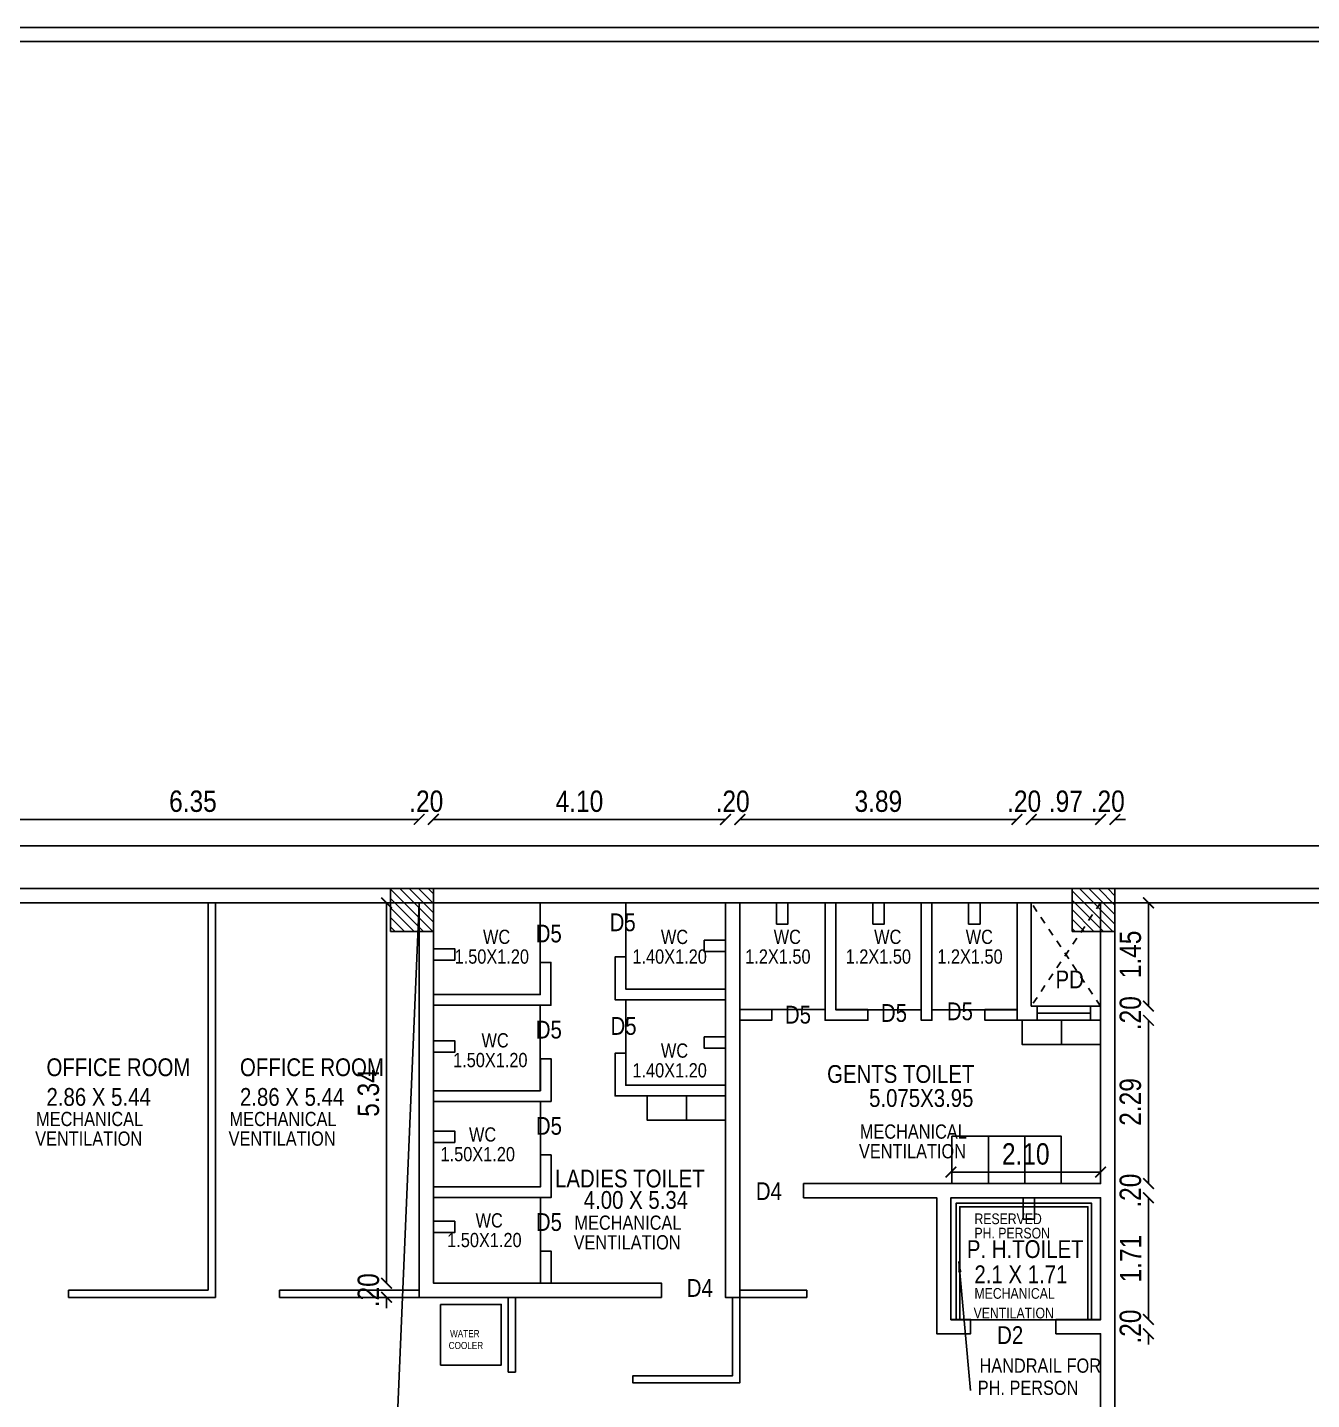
# Model space of a CAD drawing. Header units: metres. Extents: x 385023 to 385532, y 1408468 to 1408621.
# Drawn here: x 385360.73 to 385378.76, y 1408601.59 to 1408620.85 of the extents above; entities that cross this region are included whole.
import ezdxf
from ezdxf.enums import TextEntityAlignment as Align

# ---------------------------------------------------------------- set-up
doc = ezdxf.new("R2010")
doc.units = ezdxf.units.M
doc.header["$MEASUREMENT"] = 0
doc.linetypes.add('DASHED', pattern=[0.75, 0.5, -0.25])
for name, color, linetype in [('BLK_1_FLR_1_AC_ROOM_1', 7, 'Continuous'), ('BLK_1_FLR_1_AC_ROOM_2', 7, 'Continuous'), ('BLK_1_FLR_1_BLT_UP_AREA', 7, 'Continuous'), ('BLK_1_FLR_1_BLT_UP_AREA_DEDUCT', 7, 'Continuous'), ('BLK_1_FLR_1_CARPET_AREA', 7, 'Continuous'), ('S-COLUMN', 6, 'Continuous'), ('S-COLUMN HATCH', 8, 'Continuous')]:
    doc.layers.add(name, color=color, linetype=linetype)
for name, color, linetype, lineweight in [('BLK_1_FLR_1_DRINKING_WATER', 7, 'Continuous', 25), ('BLK_1_FLR_1_ROOF_AREA', 7, 'Continuous', 25), ('BLK_1_FLR_1_SP_WC', 7, 'Continuous', 25), ('BLK_1_FLR_1_URINAL', 7, 'Continuous', 25), ('BLK_1_FLR_1_WASH', 7, 'Continuous', 25), ('BLK_1_FLR_1_WATER_CLOSET', 7, 'Continuous', 25), ('MEP INPUT', 3, 'Continuous', 0)]:
    doc.layers.add(name, color=color, linetype=linetype, lineweight=lineweight)
doc.styles.add('CEN-GOT', font='ARIALN.TTF')
doc.styles.add('RIA-AP', font='ARIALN.TTF')
doc.dimstyles.new('RIA-AP', dxfattribs={"dimtxt": 0.3, "dimasz": 0.15, "dimexe": 0, "dimexo": 1, "dimgap": 0.1, "dimtad": 1, "dimzin": 4, "dimdsep": 46, "dimtxsty": 'RIA-AP', "dimblk": 'ARCHTICK', "dimcen": 0.09, "dimse1": 1, "dimse2": 1, "dimclrd": 8, "dimclre": 8, "dimclrt": 4, "dimazin": 0, "dimtfac": 1, "dimtix": 1, "dimtofl": 0, "dimtmove": 2, "dimatfit": 3, "dimfxl": 0, "dimtolj": 1, "dimtzin": 0, "dimarcsym": 0})
pattern_1 = [(135, (375052.11474, 1409514.67969), (-0.06629126074, -0.06629126074), [])]

# ---------------------------------------------------------------- blocks, each defined once
blk = doc.blocks.new('grid')
at = {"layer": 'S-COLUMN HATCH'}
h = blk.add_hatch(dxfattribs=at)
h.set_pattern_fill('ANSI31', color=256, scale=0.75, angle=90, style=0)
h.set_pattern_definition(pattern_1)
h.paths.add_polyline_path([(391804.473, 1408578.053), (391804.473, 1408577.453), (391805.073, 1408577.453), (391805.073, 1408578.053)])
h = blk.add_hatch(dxfattribs=at)
h.set_pattern_fill('ANSI31', color=256, scale=0.75, angle=90, style=0)
h.set_pattern_definition(pattern_1)
h.paths.add_polyline_path([(391814.043, 1408578.053), (391814.043, 1408577.453), (391814.643, 1408577.453), (391814.643, 1408578.053)])
at = {"layer": 'S-COLUMN', "ltscale": 5, "elevation": -63.957}
for points in [[(391804.473, 1408578.053), (391805.073, 1408578.053), (391805.073, 1408577.453), (391804.473, 1408577.453)], [(391814.043, 1408578.053), (391814.643, 1408578.053), (391814.643, 1408577.453), (391814.043, 1408577.453)]]:
    blk.add_lwpolyline(points, close=True, dxfattribs=at)
blk = doc.blocks.new('A$C6B3522BB')
at = {"layer": 'MEP INPUT', "color": 2, "lineweight": 0}
blk.add_lwpolyline([(-0.01, 0.2), (-0.01, 0), (-0.76, 0), (-0.76, 0.2)], close=True, dxfattribs=at)
at = {"layer": 'MEP INPUT', "lineweight": 0, "const_width": 0.02}
blk.add_lwpolyline([(-0.01, 0.1), (-0.76, 0.1)], dxfattribs=at)
blk = doc.blocks.new('_ArchTick')
at = {"color": 0, "linetype": 'ByBlock', "const_width": 0.15}
blk.add_lwpolyline([(-0.5, -0.5), (0.5, 0.5)], dxfattribs=at)
blk = doc.blocks.new('*D271')
at = {"color": 8, "lineweight": -2}
blk.add_line((385359.878, 1408609.734), (385366.229, 1408609.734), dxfattribs=at)
at = {"layer": 'Defpoints', "color": 0}
for p in [(385366.229, 1408609.734), (385359.878, 1408608.562), (385366.229, 1408608.562)]:
    blk.add_point(p, dxfattribs=at)
at = {"color": 8, "lineweight": -2, "xscale": 0.15, "yscale": 0.15, "zscale": 0.15, "rotation": 180}
blk.add_blockref('_ArchTick', (385359.878, 1408609.734), dxfattribs=at)
at = {"color": 8, "lineweight": -2, "xscale": 0.15, "yscale": 0.15, "zscale": 0.15}
blk.add_blockref('_ArchTick', (385366.229, 1408609.734), dxfattribs=at)
at = {"color": 4, "insert": (385363.053, 1408609.987), "char_height": 0.3, "attachment_point": 5, "style": 'RIA-AP'}
blk.add_mtext('\\A1;6.35', dxfattribs=at)
blk = doc.blocks.new('*D272')
at = {"color": 8, "lineweight": -2}
for p, q in [((385366.229, 1408609.734), (385366.079, 1408609.734)), ((385366.429, 1408609.734), (385366.579, 1408609.734))]:
    blk.add_line(p, q, dxfattribs=at)
at = {"layer": 'Defpoints', "color": 0}
for p in [(385366.429, 1408609.734), (385366.229, 1408608.562), (385366.429, 1408608.562)]:
    blk.add_point(p, dxfattribs=at)
at = {"color": 8, "lineweight": -2, "xscale": 0.15, "yscale": 0.15, "zscale": 0.15}
blk.add_blockref('_ArchTick', (385366.229, 1408609.734), dxfattribs=at)
at = {"color": 8, "lineweight": -2, "xscale": 0.15, "yscale": 0.15, "zscale": 0.15, "rotation": 180}
blk.add_blockref('_ArchTick', (385366.429, 1408609.734), dxfattribs=at)
at = {"color": 4, "insert": (385366.329, 1408609.987), "char_height": 0.3, "attachment_point": 5, "style": 'RIA-AP'}
blk.add_mtext('\\A1;.20', dxfattribs=at)
blk = doc.blocks.new('*D273')
at = {"color": 8, "lineweight": -2}
blk.add_line((385366.429, 1408609.734), (385370.53, 1408609.734), dxfattribs=at)
at = {"layer": 'Defpoints', "color": 0}
for p in [(385370.53, 1408609.734), (385366.429, 1408608.562), (385370.53, 1408608.562)]:
    blk.add_point(p, dxfattribs=at)
at = {"color": 8, "lineweight": -2, "xscale": 0.15, "yscale": 0.15, "zscale": 0.15, "rotation": 180}
blk.add_blockref('_ArchTick', (385366.429, 1408609.734), dxfattribs=at)
at = {"color": 8, "lineweight": -2, "xscale": 0.15, "yscale": 0.15, "zscale": 0.15}
blk.add_blockref('_ArchTick', (385370.53, 1408609.734), dxfattribs=at)
at = {"color": 4, "insert": (385368.48, 1408609.987), "char_height": 0.3, "attachment_point": 5, "style": 'RIA-AP'}
blk.add_mtext('\\A1;4.10', dxfattribs=at)
blk = doc.blocks.new('*D274')
at = {"color": 8, "lineweight": -2}
for p, q in [((385370.53, 1408609.733), (385370.38, 1408609.733)), ((385370.731, 1408609.733), (385370.881, 1408609.733))]:
    blk.add_line(p, q, dxfattribs=at)
at = {"layer": 'Defpoints', "color": 0}
for p in [(385370.731, 1408609.733), (385370.53, 1408608.562), (385370.731, 1408608.563, -63.957)]:
    blk.add_point(p, dxfattribs=at)
at = {"color": 8, "lineweight": -2, "xscale": 0.15, "yscale": 0.15, "zscale": 0.15}
blk.add_blockref('_ArchTick', (385370.53, 1408609.733), dxfattribs=at)
at = {"color": 8, "lineweight": -2, "xscale": 0.15, "yscale": 0.15, "zscale": 0.15, "rotation": 180}
blk.add_blockref('_ArchTick', (385370.731, 1408609.733), dxfattribs=at)
at = {"color": 4, "insert": (385370.631, 1408609.986), "char_height": 0.3, "attachment_point": 5, "style": 'RIA-AP'}
blk.add_mtext('\\A1;.20', dxfattribs=at)
blk = doc.blocks.new('*D275')
at = {"color": 8, "lineweight": -2}
blk.add_line((385370.731, 1408609.734), (385374.624, 1408609.734), dxfattribs=at)
at = {"layer": 'Defpoints', "color": 0}
for p in [(385374.624, 1408609.734), (385370.731, 1408608.563, -63.957), (385374.624, 1408608.563)]:
    blk.add_point(p, dxfattribs=at)
at = {"color": 8, "lineweight": -2, "xscale": 0.15, "yscale": 0.15, "zscale": 0.15, "rotation": 180}
blk.add_blockref('_ArchTick', (385370.731, 1408609.734), dxfattribs=at)
at = {"color": 8, "lineweight": -2, "xscale": 0.15, "yscale": 0.15, "zscale": 0.15}
blk.add_blockref('_ArchTick', (385374.624, 1408609.734), dxfattribs=at)
at = {"color": 4, "insert": (385372.677, 1408609.987), "char_height": 0.3, "attachment_point": 5, "style": 'RIA-AP'}
blk.add_mtext('\\A1;3.89', dxfattribs=at)
blk = doc.blocks.new('*D276')
at = {"color": 8, "lineweight": -2}
for p, q in [((385374.624, 1408609.734), (385374.474, 1408609.734)), ((385374.824, 1408609.734), (385374.974, 1408609.734))]:
    blk.add_line(p, q, dxfattribs=at)
at = {"layer": 'Defpoints', "color": 0}
for p in [(385374.824, 1408609.734), (385374.624, 1408608.563, -63.957), (385374.824, 1408608.563, -63.957)]:
    blk.add_point(p, dxfattribs=at)
at = {"color": 8, "lineweight": -2, "xscale": 0.15, "yscale": 0.15, "zscale": 0.15}
blk.add_blockref('_ArchTick', (385374.624, 1408609.734), dxfattribs=at)
at = {"color": 8, "lineweight": -2, "xscale": 0.15, "yscale": 0.15, "zscale": 0.15, "rotation": 180}
blk.add_blockref('_ArchTick', (385374.824, 1408609.734), dxfattribs=at)
at = {"color": 4, "insert": (385374.724, 1408609.987), "char_height": 0.3, "attachment_point": 5, "style": 'RIA-AP'}
blk.add_mtext('\\A1;.20', dxfattribs=at)
blk = doc.blocks.new('*D277')
at = {"color": 8, "lineweight": -2}
blk.add_line((385374.824, 1408609.734), (385375.797, 1408609.734), dxfattribs=at)
at = {"layer": 'Defpoints', "color": 0}
for p in [(385375.797, 1408609.734), (385374.824, 1408608.563), (385375.797, 1408608.563)]:
    blk.add_point(p, dxfattribs=at)
at = {"color": 8, "lineweight": -2, "xscale": 0.15, "yscale": 0.15, "zscale": 0.15, "rotation": 180}
blk.add_blockref('_ArchTick', (385374.824, 1408609.734), dxfattribs=at)
at = {"color": 8, "lineweight": -2, "xscale": 0.15, "yscale": 0.15, "zscale": 0.15}
blk.add_blockref('_ArchTick', (385375.797, 1408609.734), dxfattribs=at)
at = {"color": 4, "insert": (385375.31, 1408609.987), "char_height": 0.3, "attachment_point": 5, "style": 'RIA-AP'}
blk.add_mtext('\\A1;.97', dxfattribs=at)
blk = doc.blocks.new('*D278')
at = {"color": 8, "lineweight": -2}
for p, q in [((385375.797, 1408609.734), (385375.647, 1408609.734)), ((385375.999, 1408609.734), (385376.149, 1408609.734))]:
    blk.add_line(p, q, dxfattribs=at)
at = {"layer": 'Defpoints', "color": 0}
for p in [(385375.999, 1408609.734), (385375.797, 1408608.563), (385375.999, 1408608.562)]:
    blk.add_point(p, dxfattribs=at)
at = {"color": 8, "lineweight": -2, "xscale": 0.15, "yscale": 0.15, "zscale": 0.15}
blk.add_blockref('_ArchTick', (385375.797, 1408609.734), dxfattribs=at)
at = {"color": 8, "lineweight": -2, "xscale": 0.15, "yscale": 0.15, "zscale": 0.15, "rotation": 180}
blk.add_blockref('_ArchTick', (385375.999, 1408609.734), dxfattribs=at)
at = {"color": 4, "insert": (385375.898, 1408609.987), "char_height": 0.3, "attachment_point": 5, "style": 'RIA-AP'}
blk.add_mtext('\\A1;.20', dxfattribs=at)
blk = doc.blocks.new('*D328')
at = {"color": 8, "lineweight": -2}
blk.add_line((385365.772, 1408608.562), (385365.772, 1408603.223), dxfattribs=at)
at = {"layer": 'Defpoints', "color": 0}
for p in [(385366.429, 1408608.562), (385365.772, 1408603.223), (385366.431, 1408603.223)]:
    blk.add_point(p, dxfattribs=at)
at = {"color": 8, "lineweight": -2, "xscale": 0.15, "yscale": 0.15, "zscale": 0.15}
for p, rotation in [((385365.772, 1408608.562), 90), ((385365.772, 1408603.223), 270)]:
    blk.add_blockref('_ArchTick', p, dxfattribs=dict(at, rotation=rotation))
at = {"color": 4, "insert": (385365.518, 1408605.893), "char_height": 0.3, "attachment_point": 5, "rotation": 90, "style": 'RIA-AP'}
blk.add_mtext('\\A1;5.34', dxfattribs=at)
blk = doc.blocks.new('*D329')
at = {"color": 8, "lineweight": -2}
for p, q in [((385365.772, 1408603.223), (385365.772, 1408603.373)), ((385365.772, 1408603.023), (385365.772, 1408602.873))]:
    blk.add_line(p, q, dxfattribs=at)
at = {"layer": 'Defpoints', "color": 0}
for p in [(385366.431, 1408603.223), (385365.772, 1408603.023), (385366.431, 1408603.023)]:
    blk.add_point(p, dxfattribs=at)
at = {"color": 8, "lineweight": -2, "xscale": 0.15, "yscale": 0.15, "zscale": 0.15}
for p, rotation in [((385365.772, 1408603.223), 270), ((385365.772, 1408603.023), 90)]:
    blk.add_blockref('_ArchTick', p, dxfattribs=dict(at, rotation=rotation))
at = {"color": 4, "insert": (385365.518, 1408603.123), "char_height": 0.3, "attachment_point": 5, "rotation": 90, "style": 'RIA-AP'}
blk.add_mtext('\\A1;.20', dxfattribs=at)
blk = doc.blocks.new('*D330')
at = {"color": 8, "lineweight": -2}
blk.add_line((385376.47, 1408608.562), (385376.47, 1408607.113), dxfattribs=at)
at = {"layer": 'Defpoints', "color": 0}
for p in [(385375.999, 1408608.562), (385375.795, 1408607.113), (385376.47, 1408607.113)]:
    blk.add_point(p, dxfattribs=at)
at = {"color": 8, "lineweight": -2, "xscale": 0.15, "yscale": 0.15, "zscale": 0.15}
for p, rotation in [((385376.47, 1408608.562), 90), ((385376.47, 1408607.113), 270)]:
    blk.add_blockref('_ArchTick', p, dxfattribs=dict(at, rotation=rotation))
at = {"color": 4, "insert": (385376.217, 1408607.838), "char_height": 0.3, "attachment_point": 5, "rotation": 90, "style": 'RIA-AP'}
blk.add_mtext('\\A1;1.45', dxfattribs=at)
blk = doc.blocks.new('*D331')
at = {"color": 8, "lineweight": -2}
for p, q in [((385376.47, 1408607.113), (385376.47, 1408607.263)), ((385376.47, 1408606.913), (385376.47, 1408606.763))]:
    blk.add_line(p, q, dxfattribs=at)
at = {"layer": 'Defpoints', "color": 0}
for p in [(385375.795, 1408607.113), (385375.797, 1408606.913), (385376.47, 1408606.913)]:
    blk.add_point(p, dxfattribs=at)
at = {"color": 8, "lineweight": -2, "xscale": 0.15, "yscale": 0.15, "zscale": 0.15}
for p, rotation in [((385376.47, 1408607.113), 270), ((385376.47, 1408606.913), 90)]:
    blk.add_blockref('_ArchTick', p, dxfattribs=dict(at, rotation=rotation))
at = {"color": 4, "insert": (385376.217, 1408607.013), "char_height": 0.3, "attachment_point": 5, "rotation": 90, "style": 'RIA-AP'}
blk.add_mtext('\\A1;.20', dxfattribs=at)
blk = doc.blocks.new('*D332')
at = {"color": 8, "lineweight": -2}
blk.add_line((385376.47, 1408606.913), (385376.47, 1408604.621), dxfattribs=at)
at = {"layer": 'Defpoints', "color": 0}
for p in [(385375.797, 1408606.913), (385375.797, 1408604.621), (385376.47, 1408604.621)]:
    blk.add_point(p, dxfattribs=at)
at = {"color": 8, "lineweight": -2, "xscale": 0.15, "yscale": 0.15, "zscale": 0.15}
for p, rotation in [((385376.47, 1408606.913), 90), ((385376.47, 1408604.621), 270)]:
    blk.add_blockref('_ArchTick', p, dxfattribs=dict(at, rotation=rotation))
at = {"color": 4, "insert": (385376.217, 1408605.767), "char_height": 0.3, "attachment_point": 5, "rotation": 90, "style": 'RIA-AP'}
blk.add_mtext('\\A1;2.29', dxfattribs=at)
blk = doc.blocks.new('*D333')
at = {"color": 8, "lineweight": -2}
for p, q in [((385376.47, 1408604.621), (385376.47, 1408604.771)), ((385376.47, 1408604.421), (385376.47, 1408604.271))]:
    blk.add_line(p, q, dxfattribs=at)
at = {"layer": 'Defpoints', "color": 0}
for p in [(385375.797, 1408604.621), (385375.797, 1408604.421), (385376.47, 1408604.421)]:
    blk.add_point(p, dxfattribs=at)
at = {"color": 8, "lineweight": -2, "xscale": 0.15, "yscale": 0.15, "zscale": 0.15}
for p, rotation in [((385376.47, 1408604.621), 270), ((385376.47, 1408604.421), 90)]:
    blk.add_blockref('_ArchTick', p, dxfattribs=dict(at, rotation=rotation))
at = {"color": 4, "insert": (385376.217, 1408604.521), "char_height": 0.3, "attachment_point": 5, "rotation": 90, "style": 'RIA-AP'}
blk.add_mtext('\\A1;.20', dxfattribs=at)
blk = doc.blocks.new('*D334')
at = {"color": 8, "lineweight": -2}
blk.add_line((385376.47, 1408604.421), (385376.47, 1408602.713), dxfattribs=at)
at = {"layer": 'Defpoints', "color": 0}
for p in [(385375.797, 1408604.421), (385375.797, 1408602.713), (385376.47, 1408602.713)]:
    blk.add_point(p, dxfattribs=at)
at = {"color": 8, "lineweight": -2, "xscale": 0.15, "yscale": 0.15, "zscale": 0.15}
for p, rotation in [((385376.47, 1408604.421), 90), ((385376.47, 1408602.713), 270)]:
    blk.add_blockref('_ArchTick', p, dxfattribs=dict(at, rotation=rotation))
at = {"color": 4, "insert": (385376.22, 1408603.567), "char_height": 0.3, "attachment_point": 5, "rotation": 90, "style": 'RIA-AP'}
blk.add_mtext('\\A1;1.71', dxfattribs=at)
blk = doc.blocks.new('*D335')
at = {"color": 8, "lineweight": -2}
for p, q in [((385376.47, 1408602.713), (385376.47, 1408602.863)), ((385376.47, 1408602.513), (385376.47, 1408602.363))]:
    blk.add_line(p, q, dxfattribs=at)
at = {"layer": 'Defpoints', "color": 0}
for p in [(385375.797, 1408602.713), (385375.999, 1408602.513, -63.957), (385376.47, 1408602.513)]:
    blk.add_point(p, dxfattribs=at)
at = {"color": 8, "lineweight": -2, "xscale": 0.15, "yscale": 0.15, "zscale": 0.15}
for p, rotation in [((385376.47, 1408602.713), 270), ((385376.47, 1408602.513), 90)]:
    blk.add_blockref('_ArchTick', p, dxfattribs=dict(at, rotation=rotation))
at = {"color": 4, "insert": (385376.217, 1408602.613), "char_height": 0.3, "attachment_point": 5, "rotation": 90, "style": 'RIA-AP'}
blk.add_mtext('\\A1;.20', dxfattribs=at)
blk = doc.blocks.new('*D336')
at = {"color": 8, "lineweight": -2}
blk.add_line((385373.696, 1408604.782), (385375.797, 1408604.782), dxfattribs=at)
at = {"layer": 'Defpoints', "color": 0}
for p in [(385375.797, 1408604.782), (385373.696, 1408604.421), (385375.797, 1408604.421)]:
    blk.add_point(p, dxfattribs=at)
at = {"color": 8, "lineweight": -2, "xscale": 0.15, "yscale": 0.15, "zscale": 0.15, "rotation": 180}
blk.add_blockref('_ArchTick', (385373.696, 1408604.782), dxfattribs=at)
at = {"color": 8, "lineweight": -2, "xscale": 0.15, "yscale": 0.15, "zscale": 0.15}
blk.add_blockref('_ArchTick', (385375.797, 1408604.782), dxfattribs=at)
at = {"color": 4, "insert": (385374.747, 1408605.035), "char_height": 0.3, "attachment_point": 5, "style": 'RIA-AP'}
blk.add_mtext('\\A1;2.10', dxfattribs=at)

msp = doc.modelspace()

# ---------------------------------------------------------------- linework, layer by layer
at = {"linetype": 'ByBlock'}
for p, q in [((385363.268, 1408603.123, 1083.124), (385363.268, 1408608.562, 1083.986)), ((385363.368, 1408603.023, 0.025), (385363.368, 1408608.562, 0.902)), ((385363.268, 1408603.123, 1083.109), (385361.305, 1408603.123, 1083.109)), ((385361.305, 1408603.023, 2166.192), (385361.305, 1408603.123, 2166.208)), ((385363.368, 1408603.023, 0.025), (385361.305, 1408603.023, 2166.192)), ((385366.231, 1408603.123, 0.025), (385364.268, 1408603.123, 0.025)), ((385364.268, 1408603.023, 0.025), (385364.268, 1408603.123, 0.041)), ((385364.268, 1408603.023, 0.025), (385366.231, 1408603.023, 0.025)), ((385371.672, 1408603.123, 0.025), (385370.731, 1408603.123, 0.025)), ((385371.672, 1408603.123, 0.025), (385371.672, 1408603.023, 0.025))]:
    msp.add_line(p, q, dxfattribs=at)
at = {"color": 2}
msp.add_line((385366.229, 1408608.563, 0.025), (385366.229, 1408608.563, 0.025), dxfattribs=at)
for p, q in [((385370.53, 1408603.023, 0.025), (385370.53, 1408608.562, 0.025)), ((385370.731, 1408603.023, 0.025), (385370.731, 1408608.563, 0.025)), ((385374.624, 1408606.913, 0.025), (385374.624, 1408608.563, 0.025)), ((385374.824, 1408607.113, 0.025), (385374.824, 1408608.563, 0.025)), ((385375.999, 1408608.164, 0.025), (385375.999, 1408598.737, 0.025)), ((385374.824, 1408607.113, 0.025), (385374.905, 1408607.113, 0.025)), ((385375.795, 1408607.113, 0.025), (385375.655, 1408607.113, 0.025)), ((385371.628, 1408604.621, 0.025), (385375.797, 1408604.621, 0.025)), ((385371.628, 1408604.621, 0.025), (385371.628, 1408604.421, 0.025)), ((385371.628, 1408604.421, 0.025), (385373.496, 1408604.421, 0.025)), ((385373.496, 1408604.421, 0.025), (385373.496, 1408602.513, 0.025)), ((385373.696, 1408602.713, 0.025), (385373.696, 1408604.421, 0.025)), ((385373.696, 1408604.421, 0.025), (385375.797, 1408604.421, 0.025)), ((385373.696, 1408604.421, 0.025), (385373.696, 1408602.71, 0.025)), ((385373.696, 1408604.421, 0.025), (385373.696, 1408602.713, 0.025)), ((385369.632, 1408603.223, 0.025), (385366.431, 1408603.223, 0.025)), ((385369.632, 1408603.223, 0.025), (385369.632, 1408603.023, 0.025)), ((385369.632, 1408603.023, 0.025), (385366.231, 1408603.023, 0.025)), ((385370.53, 1408603.023, 0.025), (385370.731, 1408603.023, 0.025)), ((385373.971, 1408602.713, 0.025), (385373.696, 1408602.713, 0.025)), ((385373.971, 1408602.713, 0.025), (385373.971, 1408602.513, 0.025)), ((385375.797, 1408602.713, 0.025), (385375.171, 1408602.713, 0.025)), ((385375.171, 1408602.713, 0.025), (385375.171, 1408602.513, 0.025)), ((385373.971, 1408602.513, 0.025), (385373.496, 1408602.513, 0.025)), ((385373.971, 1408602.513, 0.025), (385373.496, 1408602.513, 0.025)), ((385375.797, 1408602.513, 0.025), (385375.171, 1408602.513, 0.025))]:
    msp.add_line(p, q)
at = {"color": 8, "linetype": 'DASHED', "ltscale": 0.05}
for p, q in [((385375.797, 1408608.563, 0.025), (385374.824, 1408607.113, 0.025)), ((385375.795, 1408607.113, 0.025), (385374.824, 1408608.562, 0.025))]:
    msp.add_line(p, q, dxfattribs=at)
at = {"lineweight": 0}
msp.add_line((385374.788, 1408604.421, 0.025), (385374.788, 1408604.421, 0.025), dxfattribs=at)
at = {"color": 8, "elevation": 0.025}
msp.add_lwpolyline([(385302.794, 1408547.011), (385302.794, 1408620.853), (385415.294, 1408620.853), (385415.294, 1408547.011)], close=True, dxfattribs=at)
at = {"color": 6, "elevation": 0.025}
msp.add_lwpolyline([(385302.994, 1408547.211), (385302.994, 1408620.653), (385415.094, 1408620.653), (385415.094, 1408547.211)], close=True, dxfattribs=at)
at = {"color": 2, "ltscale": 0.2, "elevation": 0.025}
msp.add_lwpolyline([(385310.308, 1408609.362), (385391.008, 1408609.362), (385391.008, 1408561.762), (385310.308, 1408561.762)], close=True, dxfattribs=at)
at = {"elevation": 0.025}
msp.add_lwpolyline([(385310.908, 1408562.362), (385390.408, 1408562.362), (385390.408, 1408608.762), (385310.908, 1408608.762)], close=True, dxfattribs=at)
for points in [[(385381.558, 1408608.562), (385343.393, 1408608.562)], [(385366.231, 1408603.023), (385366.229, 1408608.562)], [(385366.429, 1408608.562), (385366.431, 1408603.223)], [(385372.08, 1408608.563), (385372.08, 1408607.063), (385372.53, 1408607.063), (385372.53, 1408606.913), (385371.93, 1408606.913), (385371.929, 1408608.564)], [(385373.43, 1408608.563), (385373.43, 1408606.913), (385373.28, 1408606.913), (385373.279, 1408608.564)], [(385375.797, 1408608.563), (385375.797, 1408604.621)], [(385370.53, 1408607.352), (385369.13, 1408607.352), (385369.13, 1408607.802), (385368.98, 1408607.802), (385368.98, 1408607.202), (385370.53, 1408607.201)], [(385366.431, 1408607.275), (385367.93, 1408607.275), (385367.93, 1408607.725), (385368.08, 1408607.725), (385368.08, 1408607.125), (385366.429, 1408607.124)], [(385370.731, 1408607.063), (385371.181, 1408607.063), (385371.181, 1408606.913), (385370.731, 1408606.913)], [(385374.624, 1408607.063), (385374.174, 1408607.063), (385374.174, 1408606.913), (385374.905, 1408606.913), (385374.905, 1408607.113)], [(385375.797, 1408606.913), (385375.655, 1408606.913), (385375.655, 1408607.113)], [(385370.53, 1408606.001), (385369.13, 1408606.001), (385369.13, 1408606.451), (385368.98, 1408606.451), (385368.98, 1408605.851), (385370.53, 1408605.851)], [(385366.431, 1408605.924), (385367.931, 1408605.924), (385367.931, 1408606.374), (385368.081, 1408606.374), (385368.081, 1408605.774), (385366.43, 1408605.773)], [(385366.432, 1408604.574), (385367.931, 1408604.574), (385367.931, 1408605.024), (385368.081, 1408605.024), (385368.081, 1408604.424), (385366.43, 1408604.423)], [(385373.771, 1408602.713), (385373.771, 1408604.346), (385375.669, 1408604.346), (385375.669, 1408602.713)], [(385375.797, 1408604.421), (385375.797, 1408602.713)], [(385373.821, 1408602.713), (385373.821, 1408604.296), (385375.619, 1408604.296), (385375.619, 1408602.713)], [(385367.932, 1408603.223), (385367.932, 1408603.673), (385368.082, 1408603.673), (385368.082, 1408603.223)], [(385375.797, 1408602.513), (385375.796, 1408598.937), (385365.829, 1408598.937), (385365.829, 1408597.737)]]:
    msp.add_lwpolyline(points, dxfattribs=at)
at = {"color": 2, "elevation": 0.025}
for points in [[(385367.481, 1408603.023), (385367.481, 1408602.073), (385367.481, 1408601.973), (385367.581, 1408601.973), (385367.581, 1408603.023)], [(385370.731, 1408603.023), (385370.731, 1408601.823), (385369.231, 1408601.823), (385369.231, 1408601.923), (385370.631, 1408601.923), (385370.631, 1408603.023)]]:
    msp.add_lwpolyline(points, dxfattribs=at)
at = {"linetype": 'ByBlock', "elevation": 0.025}
msp.add_lwpolyline([(385370.671, 1408603.023), (385371.672, 1408603.023)], dxfattribs=at)
at = {"lineweight": 0, "ltscale": 0.1, "elevation": 0.025}
msp.add_lwpolyline([(385366.531, 1408602.073), (385367.381, 1408602.073), (385367.381, 1408602.923), (385366.531, 1408602.923)], close=True, dxfattribs=at)
at = {"layer": 'BLK_1_FLR_1_AC_ROOM_1', "color": 2, "elevation": 0.025}
msp.add_lwpolyline([(385311.108, 1408576.742), (385311.108, 1408605.362), (385332.436, 1408605.362), (385332.436, 1408608.562), (385337.253, 1408608.562), (385337.253, 1408606.382), (385343.193, 1408606.382), (385343.193, 1408602.197), (385353.502, 1408602.197), (385353.502, 1408608.562), (385366.229, 1408608.562), (385365.829, 1408599.037), (385365.829, 1408567.083), (385361.309, 1408567.083), (385361.309, 1408562.562), (385340.435, 1408562.562), (385340.435, 1408566.062), (385314.809, 1408566.062), (385314.809, 1408576.742)], close=True, dxfattribs=at)
at = {"layer": 'BLK_1_FLR_1_AC_ROOM_2', "color": 2, "elevation": 0.025}
msp.add_lwpolyline([(385375.999, 1408608.562), (385385.238, 1408608.562), (385385.238, 1408605.552), (385390.209, 1408605.552), (385390.208, 1408592.934), (385384.109, 1408592.934), (385384.109, 1408562.562), (385366.029, 1408562.562), (385366.029, 1408598.737), (385375.999, 1408598.737)], close=True, dxfattribs=at)
at = {"layer": 'BLK_1_FLR_1_BLT_UP_AREA', "color": 13, "elevation": 0.025}
msp.add_lwpolyline([(385310.908, 1408562.362), (385390.408, 1408562.362), (385390.408, 1408608.762), (385310.908, 1408608.762)], close=True, dxfattribs=at)
at = {"layer": 'BLK_1_FLR_1_BLT_UP_AREA_DEDUCT', "color": 13, "elevation": 0.025}
msp.add_lwpolyline([(385374.824, 1408607.112), (385375.797, 1408607.112), (385375.797, 1408608.562), (385374.824, 1408608.562)], close=True, dxfattribs=at)
at = {"layer": 'BLK_1_FLR_1_CARPET_AREA', "color": 13, "elevation": 0.025}
for points in [[(385375.796, 1408599.037), (385375.797, 1408602.513), (385375.171, 1408602.513), (385375.171, 1408602.713), (385375.797, 1408602.713), (385375.797, 1408604.421), (385373.696, 1408604.421), (385373.696, 1408602.713), (385373.971, 1408602.713), (385373.971, 1408602.513), (385373.496, 1408602.513), (385373.496, 1408604.421), (385371.628, 1408604.421), (385371.628, 1408604.621), (385375.797, 1408604.621), (385375.797, 1408606.913), (385374.174, 1408606.913), (385374.174, 1408607.063), (385374.624, 1408607.063), (385374.624, 1408608.563), (385373.43, 1408608.563), (385373.43, 1408606.913), (385373.28, 1408606.913), (385373.279, 1408608.564), (385372.08, 1408608.562), (385372.08, 1408607.063), (385372.53, 1408607.063), (385372.53, 1408606.913), (385371.93, 1408606.913), (385371.929, 1408608.564), (385370.731, 1408608.563), (385370.731, 1408607.063), (385371.181, 1408607.063), (385371.181, 1408606.913), (385370.731, 1408606.913), (385370.731, 1408603.123), (385371.672, 1408603.123), (385371.672, 1408603.023), (385370.53, 1408603.023), (385370.531, 1408605.851), (385368.98, 1408605.851), (385368.98, 1408606.451), (385369.13, 1408606.451), (385369.13, 1408606.001), (385370.53, 1408606.001), (385370.53, 1408607.201), (385368.98, 1408607.202), (385368.98, 1408607.802), (385369.13, 1408607.802), (385369.13, 1408607.352), (385370.53, 1408607.351), (385370.53, 1408608.562), (385366.429, 1408608.562), (385366.431, 1408607.275), (385367.93, 1408607.275), (385367.93, 1408607.725), (385368.08, 1408607.725), (385368.08, 1408607.125), (385366.429, 1408607.124), (385366.431, 1408605.924), (385367.931, 1408605.924), (385367.931, 1408606.374), (385368.081, 1408606.374), (385368.081, 1408605.774), (385366.43, 1408605.773), (385366.432, 1408604.574), (385367.931, 1408604.574), (385367.931, 1408605.024), (385368.081, 1408605.024), (385368.081, 1408604.424), (385366.43, 1408604.423), (385366.431, 1408603.223), (385367.932, 1408603.223), (385367.932, 1408603.673), (385368.082, 1408603.673), (385368.082, 1408603.223), (385369.632, 1408603.223), (385369.632, 1408603.023), (385366.231, 1408603.023), (385366.231, 1408608.162), (385365.829, 1408608.162), (385365.829, 1408608.562), (385359.878, 1408608.562)], [(385390.209, 1408599.037), (385390.209, 1408605.552), (385385.238, 1408605.552), (385385.238, 1408608.562), (385383.109, 1408608.562), (385383.109, 1408607.612), (385381.558, 1408607.612), (385381.558, 1408608.562), (385375.999, 1408608.562), (385375.999, 1408598.337)]]:
    msp.add_lwpolyline(points, dxfattribs=at)
at = {"layer": 'BLK_1_FLR_1_DRINKING_WATER', "color": 7, "elevation": 0.025}
msp.add_lwpolyline([(385366.531, 1408602.923), (385367.381, 1408602.923), (385367.381, 1408602.073), (385366.531, 1408602.073)], close=True, dxfattribs=at)
at = {"layer": 'BLK_1_FLR_1_ROOF_AREA', "color": 54, "elevation": 0.025}
msp.add_lwpolyline([(385310.908, 1408562.362), (385390.408, 1408562.362), (385390.408, 1408608.762), (385310.908, 1408608.762)], close=True, dxfattribs=at)
at = {"layer": 'BLK_1_FLR_1_SP_WC', "color": 233, "elevation": 0.025}
msp.add_lwpolyline([(385375.797, 1408604.421), (385373.696, 1408604.421), (385373.696, 1408602.71), (385375.797, 1408602.71)], close=True, dxfattribs=at)
at = {"layer": 'BLK_1_FLR_1_URINAL', "color": 235, "elevation": 0.025}
for points in [[(385373.71, 1408604.621), (385374.222, 1408604.621), (385374.222, 1408605.285), (385373.71, 1408605.285)], [(385374.222, 1408604.621), (385374.734, 1408604.621), (385374.734, 1408605.285), (385374.222, 1408605.285)], [(385374.734, 1408604.621), (385375.246, 1408604.621), (385375.246, 1408605.285), (385374.734, 1408605.285)]]:
    msp.add_lwpolyline(points, close=True, dxfattribs=at)
at = {"layer": 'BLK_1_FLR_1_WASH', "color": 60, "elevation": 0.025}
for points in [[(385371.249, 1408608.264), (385371.249, 1408608.562), (385371.408, 1408608.562), (385371.408, 1408608.264)], [(385372.599, 1408608.265), (385372.599, 1408608.563), (385372.759, 1408608.563), (385372.759, 1408608.265)], [(385373.945, 1408608.264), (385373.945, 1408608.562), (385374.105, 1408608.562), (385374.105, 1408608.264)], [(385370.232, 1408608.037), (385370.53, 1408608.037), (385370.53, 1408607.877), (385370.232, 1408607.877)], [(385366.43, 1408607.918), (385366.728, 1408607.918), (385366.728, 1408607.759), (385366.43, 1408607.759)], [(385370.232, 1408606.681), (385370.53, 1408606.681), (385370.53, 1408606.521), (385370.232, 1408606.521)], [(385366.43, 1408606.625), (385366.728, 1408606.625), (385366.728, 1408606.465), (385366.43, 1408606.465)], [(385366.43, 1408605.357), (385366.728, 1408605.357), (385366.728, 1408605.198), (385366.43, 1408605.198)], [(385374.709, 1408604.122), (385374.709, 1408604.421), (385374.868, 1408604.421), (385374.868, 1408604.122)], [(385366.43, 1408604.092), (385366.728, 1408604.092), (385366.728, 1408603.932), (385366.43, 1408603.932)]]:
    msp.add_lwpolyline(points, close=True, dxfattribs=at)
at = {"layer": 'BLK_1_FLR_1_WASH', "color": 55, "elevation": 0.025}
for points in [[(385374.697, 1408606.913), (385375.247, 1408606.913), (385375.247, 1408606.573), (385374.697, 1408606.573)], [(385375.247, 1408606.913), (385375.797, 1408606.913), (385375.797, 1408606.573), (385375.247, 1408606.573)], [(385369.431, 1408605.851), (385369.981, 1408605.851), (385369.981, 1408605.511), (385369.431, 1408605.511)], [(385369.981, 1408605.851), (385370.531, 1408605.851), (385370.531, 1408605.511), (385369.981, 1408605.511)]]:
    msp.add_lwpolyline(points, close=True, dxfattribs=at)
at = {"layer": 'BLK_1_FLR_1_WATER_CLOSET', "color": 2, "elevation": 0.025}
for points in [[(385367.93, 1408607.275), (385366.429, 1408607.275), (385366.429, 1408608.562), (385367.93, 1408608.562)], [(385370.53, 1408607.351), (385369.13, 1408607.351), (385369.13, 1408608.562), (385370.53, 1408608.562)], [(385367.93, 1408605.924), (385366.429, 1408605.924), (385366.429, 1408607.124), (385367.93, 1408607.124)], [(385370.53, 1408606.001), (385369.13, 1408606.001), (385369.13, 1408607.201), (385370.53, 1408607.201)], [(385367.931, 1408604.574), (385366.429, 1408604.574), (385366.429, 1408605.774), (385367.931, 1408605.774)], [(385367.931, 1408603.223), (385366.43, 1408603.223), (385366.43, 1408604.423), (385367.931, 1408604.423)]]:
    msp.add_lwpolyline(points, close=True, dxfattribs=at)
at = {"layer": 'BLK_1_FLR_1_WATER_CLOSET', "color": 1, "elevation": 0.025}
for points in [[(385370.731, 1408607.063), (385371.929, 1408607.063), (385371.929, 1408608.564), (385370.731, 1408608.564)], [(385372.081, 1408607.061), (385373.279, 1408607.061), (385373.279, 1408608.562), (385372.081, 1408608.562)], [(385373.426, 1408607.061), (385374.624, 1408607.061), (385374.624, 1408608.562), (385373.426, 1408608.562)]]:
    msp.add_lwpolyline(points, close=True, dxfattribs=at)

# ---------------------------------------------------------------- block references
at = {"color": 7}
msp.add_blockref('grid', (-6438.644, 30.709, 0.025), dxfattribs=at)
at = {"lineweight": 0}
msp.add_blockref('A$C6B3522BB', (385375.665, 1408606.913, -1147.133), dxfattribs=at)

# ---------------------------------------------------------------- texts
at = {"style": 'RIA-AP'}
for s, p in [('D5', (385369.087, 1408608.164)), ('D5', (385368.049, 1408608.007)), ('D5', (385371.548, 1408606.867)), ('D5', (385372.896, 1408606.891)), ('D5', (385373.822, 1408606.914)), ('D5', (385368.05, 1408606.657)), ('D5', (385369.099, 1408606.709)), ('D5', (385368.051, 1408605.306)), ('D4', (385371.14, 1408604.389)), ('D5', (385368.051, 1408603.956)), ('D4', (385370.17, 1408603.03)), ('D2', (385374.528, 1408602.368))]:
    msp.add_text(s, height=0.25, dxfattribs=at).set_placement(p, align=Align.CENTER)
for s, height, p in [('WC', 0.2, (385367.126, 1408607.985)), ('WC', 0.2, (385369.624, 1408607.984)), ('WC', 0.2, (385371.208, 1408607.985)), ('WC', 0.2, (385372.618, 1408607.985)), ('WC', 0.2, (385373.904, 1408607.985)), ('1.50X1.20', 0.2, (385366.727, 1408607.708)), ('1.40X1.20', 0.2, (385369.224, 1408607.708)), ('1.2X1.50', 0.2, (385370.808, 1408607.708)), ('1.2X1.50', 0.2, (385372.218, 1408607.708)), ('1.2X1.50', 0.2, (385373.505, 1408607.708)), ('WC', 0.2, (385367.105, 1408606.532)), ('1.50X1.20', 0.2, (385366.706, 1408606.255)), ('WC', 0.2, (385369.624, 1408606.388)), ('1.40X1.20', 0.2, (385369.224, 1408606.111)), ('5.075X3.95 ', 0.25, (385372.547, 1408605.697)), ('WC', 0.2, (385366.929, 1408605.21)), ('1.50X1.20', 0.2, (385366.53, 1408604.934)), ('4.00 X 5.34', 0.25, (385368.54, 1408604.266)), ('WC', 0.2, (385367.022, 1408604.004)), ('1.50X1.20', 0.2, (385366.623, 1408603.728)), ('P. H.TOILET', 0.25, (385373.92, 1408603.576)), ('2.1 X 1.71', 0.25, (385374.026, 1408603.222))]:
    msp.add_text(s, height=height, dxfattribs=at).set_placement(p)
at = {"color": 3, "ltscale": 1.5, "style": 'CEN-GOT'}
for s, height, p in [('MECHANICAL ', 0.2, (385360.851, 1408605.428)), ('MECHANICAL ', 0.2, (385363.567, 1408605.428)), ('VENTILATION ', 0.2, (385360.838, 1408605.152)), ('VENTILATION ', 0.2, (385363.554, 1408605.152)), ('MECHANICAL ', 0.2, (385372.417, 1408605.251)), ('VENTILATION ', 0.2, (385372.405, 1408604.975)), ('MECHANICAL ', 0.2, (385368.41, 1408603.972)), ('RESERVED ', 0.15, (385374.027, 1408604.051)), ('PH. PERSON', 0.15, (385374.027, 1408603.85)), ('VENTILATION ', 0.2, (385368.398, 1408603.696)), ('MECHANICAL ', 0.15, (385374.027, 1408603.004)), ('VENTILATION ', 0.15, (385374.015, 1408602.728)), ('HANDRAIL FOR ', 0.2, (385374.098, 1408601.965)), ('PH. PERSON', 0.2, (385374.073, 1408601.654))]:
    msp.add_text(s, height=height, rotation=360, dxfattribs=at).set_placement(p)
at = {"lineweight": -2, "insert": (385375.165, 1408607.612), "char_height": 0.25, "width": 6.36361, "attachment_point": 1, "style": 'RIA-AP'}
msp.add_mtext('PD', dxfattribs=at)
for s, insert, char_height, width, attachment_point, style in [('OFFICE ROOM\\P2.86 X 5.44', (385360.996, 1408606.379), 0.25, 8.61668, 1, 'RIA-AP'), ('OFFICE ROOM\\P2.86 X 5.44', (385363.713, 1408606.379), 0.25, 8.61668, 1, 'RIA-AP'), ('GENTS TOILET', (385374.026, 1408606.284), 0.25, 2.09227, 3, 'RIA-AP'), ('LADIES TOILET', (385370.238, 1408604.817), 0.25, 2.09227, 3, 'RIA-AP'), ('WATER\\P COOLER', (385366.87, 1408602.43), 0.1, 5.0613, 5, 'CEN-GOT')]:
    msp.add_mtext(s, dxfattribs=dict(insert=insert, char_height=char_height, width=width, attachment_point=attachment_point, style=style))

# ---------------------------------------------------------------- dimensions: what is measured, and where the dimension line sits
for base, p1, p2, picture, middle in [((385366.229, 1408609.734, 0.025), (385359.878, 1408608.562, 0.025), (385366.229, 1408608.562, 0.025), '*D271', (385363.053, 1408609.987, 0.025)), ((385366.429, 1408609.734, 0.025), (385366.229, 1408608.562, 0.025), (385366.429, 1408608.562, 0.025), '*D272', (385366.329, 1408609.987, 0.025)), ((385370.53, 1408609.734, 0.025), (385366.429, 1408608.562, 0.025), (385370.53, 1408608.562, 0.025), '*D273', (385368.48, 1408609.987, 0.025)), ((385370.731, 1408609.733, 0.025), (385370.53, 1408608.562, 0.025), (385370.731, 1408608.563, -63.932), '*D274', (385370.631, 1408609.986, 0.025)), ((385374.624, 1408609.734, 0.025), (385370.731, 1408608.563, -63.932), (385374.624, 1408608.563, 0.025), '*D275', (385372.677, 1408609.987, 0.025)), ((385374.824, 1408609.734, 63.982), (385374.624, 1408608.563, 0.025), (385374.824, 1408608.563, 0.025), '*D276', (385374.724, 1408609.987, 63.982)), ((385375.797, 1408609.734, 0.025), (385374.824, 1408608.563, 0.025), (385375.797, 1408608.563, 0.025), '*D277', (385375.31, 1408609.987, 0.025)), ((385375.999, 1408609.734, 0.025), (385375.797, 1408608.563, 0.025), (385375.999, 1408608.562, 0.025), '*D278', (385375.898, 1408609.987, 0.025)), ((385375.797, 1408604.782, 0.025), (385373.696, 1408604.421, 0.025), (385375.797, 1408604.421, 0.025), '*D336', (385374.747, 1408605.035, 0.025))]:
    dim = msp.add_linear_dim(base=base, p1=p1, p2=p2, dimstyle='RIA-AP')
    dim.commit()
    dim.dimension.update_dxf_attribs({"geometry": picture, "text_midpoint": middle})
for base, p1, p2, picture, middle in [((385365.772, 1408603.223, 0.025), (385366.429, 1408608.562, 0.025), (385366.431, 1408603.223, 0.025), '*D328', (385365.518, 1408605.893, 0.025)), ((385376.47, 1408607.113, 0.025), (385375.999, 1408608.562, 0.025), (385375.795, 1408607.113, 0.025), '*D330', (385376.217, 1408607.838, 0.025)), ((385376.47, 1408606.913, 0.025), (385375.795, 1408607.113, 0.025), (385375.797, 1408606.913, 0.025), '*D331', (385376.217, 1408607.013, 0.025)), ((385376.47, 1408604.621, 0.025), (385375.797, 1408606.913, 0.025), (385375.797, 1408604.621, 0.025), '*D332', (385376.217, 1408605.767, 0.025)), ((385376.47, 1408604.421, 0.025), (385375.797, 1408604.621, 0.025), (385375.797, 1408604.421, 0.025), '*D333', (385376.217, 1408604.521, 0.025)), ((385376.47, 1408602.713, 0.025), (385375.797, 1408604.421, 0.025), (385375.797, 1408602.713, 0.025), '*D334', (385376.22, 1408603.567, 0.025)), ((385365.772, 1408603.023, 0.025), (385366.431, 1408603.223, 0.025), (385366.431, 1408603.023, 0.025), '*D329', (385365.518, 1408603.123, 0.025)), ((385376.47, 1408602.513, 0.025), (385375.797, 1408602.713, 0.025), (385375.999, 1408602.513, -63.932), '*D335', (385376.217, 1408602.613, 0.025))]:
    dim = msp.add_linear_dim(base=base, p1=p1, p2=p2, angle=90, dimstyle='RIA-AP')
    dim.commit()
    dim.dimension.update_dxf_attribs({"geometry": picture, "text_midpoint": middle})

# ---------------------------------------------------------------- leaders
msp.add_leader([(385373.808, 1408603.525, -634.547), (385373.973, 1408601.715, -634.547)], dimstyle='RIA-AP')

doc.saveas('drawing.dxf')
